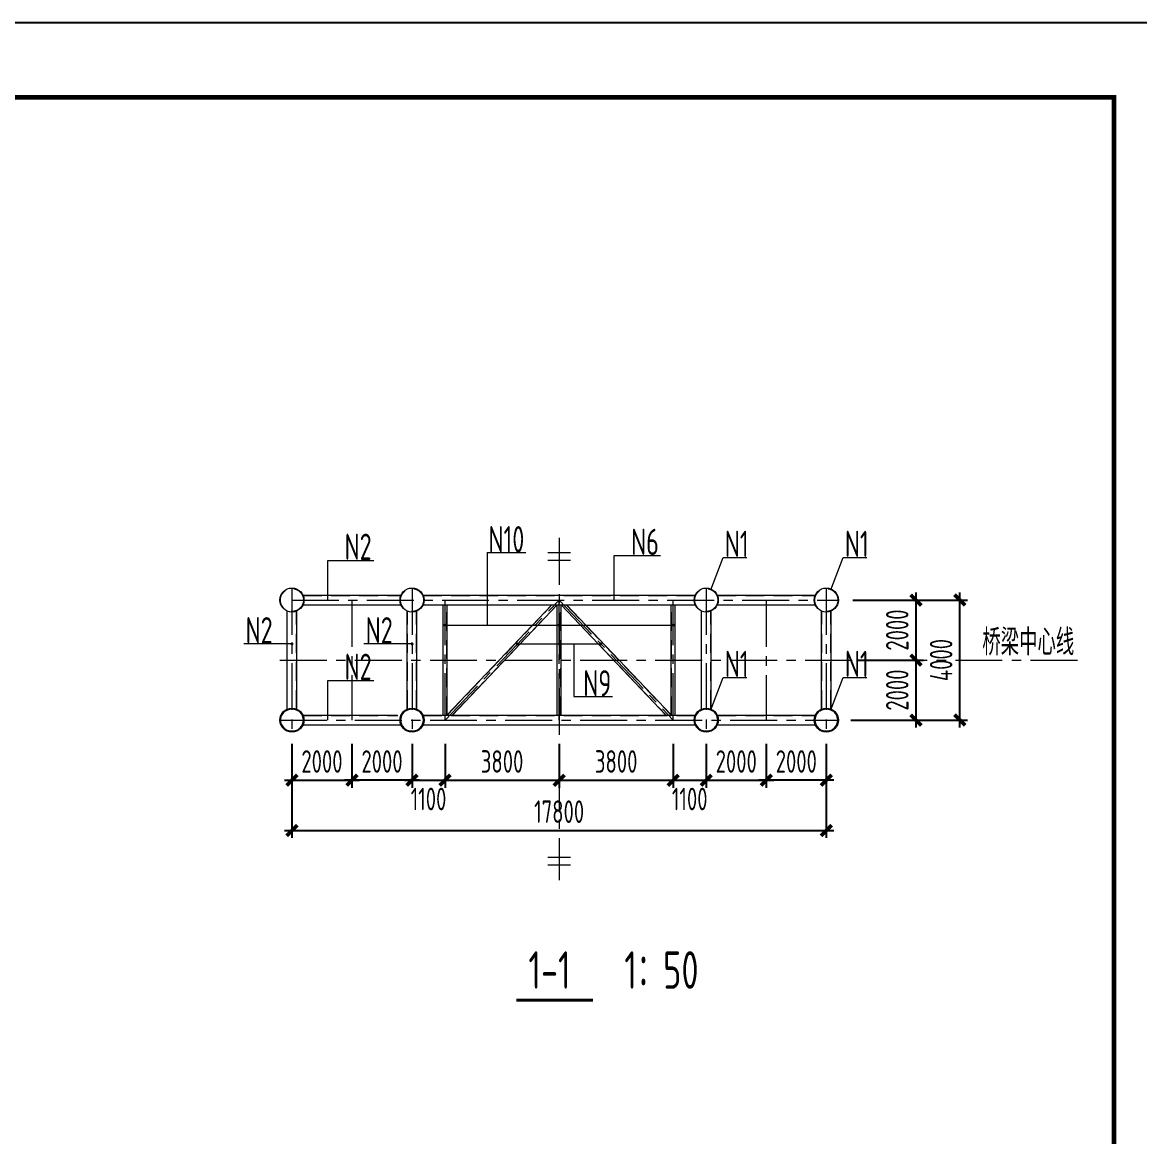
# Model space of a CAD drawing. Extents: x -2876908 to 633791, y -1383861 to 872234.
# Drawn here: x 82127 to 156560, y -153616 to -79366 of the extents above; entities that cross this region are included whole.
import ezdxf
from ezdxf.enums import TextEntityAlignment as Align

# ---------------------------------------------------------------- set-up
doc = ezdxf.new("R2010")
doc.units = 0
doc.header["$LTSCALE"] = 5
doc.header["$MEASUREMENT"] = 0
doc.linetypes.add('CENTER', pattern=[2, 1.25, -0.25, 0.25, -0.25])
doc.linetypes.add('DASHED', pattern=[0.75, 0.5, -0.25])
doc.layers.get('0').update_dxf_attribs({"linetype": 'CONTINUOUS', "lineweight": 25})
doc.layers.get('DEFPOINTS').update_dxf_attribs({"color": 35, "linetype": 'CONTINUOUS', "lineweight": 13})
for name, color, linetype, lineweight in [('1粗实线', 1, 'CONTINUOUS', 30), ('3中心线', 6, 'CENTER', 18), ('4虚线', 2, 'DASHED', 18), ('5标注', 3, 'CONTINUOUS', 15), ('6文本', 7, 'CONTINUOUS', 15), ('8轮廓线', 4, 'CONTINUOUS', 15), ('DIM', 3, 'CONTINUOUS', 0), ('HFZT', 5, 'CONTINUOUS', 15), ('REIND', 1, 'CONTINUOUS', 0), ('THIN', 7, 'CONTINUOUS', 0)]:
    doc.layers.add(name, color=color, linetype=linetype, lineweight=lineweight)
doc.layers.add('M_Dim', color=3, linetype='CONTINUOUS')
doc.layers.add('M_Prof', color=2, linetype='CONTINUOUS')
doc.styles.add('TSSD_Dimension', font='tssdeng.shx', dxfattribs={"width": 0.7, "bigfont": 'hztxt.shx'})
doc.styles.add('TSSD_NORM', font='tssdeng.shx', dxfattribs={"width": 0.7, "bigfont": 'hztxt.shx'})
doc.dimstyles.new('SJSYB-(50)$7', dxfattribs={"dimscale": 50, "dimtxt": 3.5, "dimasz": 1.5, "dimexe": 1, "dimexo": 1, "dimgap": 0.65, "dimtad": 1, "dimdec": 0, "dimzin": 0, "dimdsep": 46, "dimtxsty": 'TSSD_NORM', "dimblk": 'OBLIQUE', "dimcen": 0, "dimclrd": 256, "dimclre": 256, "dimclrt": 7, "dimadec": 0, "dimazin": 0, "dimtfac": 1, "dimtdec": 0, "dimtmove": 1, "dimatfit": 3, "dimldrblk": 'NONE', "dimfxl": 4, "dimfxlon": 1, "dimtolj": 1, "dimtzin": 0, "dimlwd": -1, "dimlwe": -1, "dimarcsym": 0})
doc.dimstyles.new('TSSD_100_100', dxfattribs={"dimtxt": 300, "dimasz": 100, "dimexe": 100, "dimexo": 250, "dimgap": 100, "dimtad": 1, "dimdec": 0, "dimzin": 0, "dimdsep": 46, "dimtxsty": 'TSSD_Dimension', "dimblk": 'ARCHTICK', "dimblk1": 'ARCHTICK', "dimblk2": 'ARCHTICK', "dimcen": 0, "dimdle": 100, "dimclrt": 7, "dimadec": 0, "dimazin": 0, "dimtfac": 1, "dimtdec": 0, "dimtix": 1, "dimtmove": 2, "dimatfit": 3, "dimfxl": 1, "dimtolj": 1, "dimtzin": 0, "dimarcsym": 0})

# ---------------------------------------------------------------- blocks, each defined once
blk = doc.blocks.new('施工设计图框')
at = {"color": 7, "linetype": 'Continuous'}
blk.add_lwpolyline([(-395.5, -13.5), (-395.5, 283.5), (24.5, 283.5), (24.5, -13.5), (-395.5, -13.5)], dxfattribs=at)
at = {"layer": '1粗实线', "color": 7, "linetype": 'Continuous', "const_width": 0.6}
blk.add_lwpolyline([(-370.5, -3.5), (-370.5, 273.5), (14.5, 273.5), (14.5, -3.5), (-370.5, -3.5)], dxfattribs=at)
at = {"layer": 'HFZT', "color": 2, "style": 'TSSD_NORM', "width": 0.7}
for tag, height, p in [('比例尺', 2.5, (7.25, 17.5)), ('图号', 2.5, (-20.49, 3.5)), ('日期', 2.5, (7.25, 3.5)), ('图名', 4, (-76.24, 0.75))]:
    blk.add_attdef(tag, text='', height=height, dxfattribs=at).set_placement(p, align=Align.MIDDLE)
blk = doc.blocks.new('_ArchTick')
at = {"color": 0, "linetype": 'ByBlock', "const_width": 0.5}
blk.add_lwpolyline([(-0.71, -0.71), (0.71, 0.71)], dxfattribs=at)
blk = doc.blocks.new('*D108')
at = {"layer": 'DEFPOINTS', "color": 0, "transparency": 16777216}
for p in [(100087, -126184), (104087, -126184), (104087, -129867)]:
    blk.add_point(p, dxfattribs=at)
at = {"layer": 'DIM', "color": 0, "lineweight": -2, "transparency": 16777216}
for p, q in [((100087, -127434), (100087, -130367)), ((104087, -127434), (104087, -130367)), ((99587, -129867), (104587, -129867))]:
    blk.add_line(p, q, dxfattribs=at)
at = {"layer": 'DIM', "color": 0, "lineweight": -2, "transparency": 16777216, "xscale": 500, "yscale": 500, "zscale": 500, "rotation": 180}
blk.add_blockref('_ArchTick', (100087, -129867), dxfattribs=at)
at = {"layer": 'DIM', "color": 0, "lineweight": -2, "transparency": 16777216, "xscale": 500, "yscale": 500, "zscale": 500}
blk.add_blockref('_ArchTick', (104087, -129867), dxfattribs=at)
at = {"layer": 'DIM', "color": 7, "transparency": 16777216, "insert": (102087, -128617), "char_height": 1500, "attachment_point": 5, "style": 'TSSD_Dimension'}
blk.add_mtext('\\A1;2000', dxfattribs=at)
blk = doc.blocks.new('*D111')
at = {"layer": 'DEFPOINTS', "color": 0, "transparency": 16777216}
for p in [(104087, -126184), (108087, -126184), (104087, -129867)]:
    blk.add_point(p, dxfattribs=at)
at = {"layer": 'DIM', "color": 0, "lineweight": -2, "transparency": 16777216}
for p, q in [((104087, -127434), (104087, -130367)), ((108087, -127434), (108087, -130367)), ((108587, -129867), (103587, -129867))]:
    blk.add_line(p, q, dxfattribs=at)
at = {"layer": 'DIM', "color": 0, "lineweight": -2, "transparency": 16777216, "xscale": 500, "yscale": 500, "zscale": 500, "rotation": 180}
blk.add_blockref('_ArchTick', (104087, -129867), dxfattribs=at)
at = {"layer": 'DIM', "color": 0, "lineweight": -2, "transparency": 16777216, "xscale": 500, "yscale": 500, "zscale": 500}
blk.add_blockref('_ArchTick', (108087, -129867), dxfattribs=at)
at = {"layer": 'DIM', "color": 7, "transparency": 16777216, "insert": (106087, -128617), "char_height": 1500, "attachment_point": 5, "style": 'TSSD_Dimension'}
blk.add_mtext('\\A1;2000', dxfattribs=at)
blk = doc.blocks.new('*D112')
at = {"layer": 'DEFPOINTS', "color": 0, "transparency": 16777216}
for p in [(127687, -126184), (131687, -126184), (131687, -129867)]:
    blk.add_point(p, dxfattribs=at)
at = {"layer": 'DIM', "color": 0, "lineweight": -2, "transparency": 16777216}
for p, q in [((127687, -127434), (127687, -130367)), ((131687, -127434), (131687, -130367)), ((127187, -129867), (132187, -129867))]:
    blk.add_line(p, q, dxfattribs=at)
at = {"layer": 'DIM', "color": 0, "lineweight": -2, "transparency": 16777216, "xscale": 500, "yscale": 500, "zscale": 500, "rotation": 180}
blk.add_blockref('_ArchTick', (127687, -129867), dxfattribs=at)
at = {"layer": 'DIM', "color": 0, "lineweight": -2, "transparency": 16777216, "xscale": 500, "yscale": 500, "zscale": 500}
blk.add_blockref('_ArchTick', (131687, -129867), dxfattribs=at)
at = {"layer": 'DIM', "color": 7, "transparency": 16777216, "insert": (129687, -128617), "char_height": 1500, "attachment_point": 5, "style": 'TSSD_Dimension'}
blk.add_mtext('\\A1;2000', dxfattribs=at)
blk = doc.blocks.new('*D113')
at = {"layer": 'DEFPOINTS', "color": 0, "transparency": 16777216}
for p in [(131687, -126184), (135687, -126184), (131687, -129867)]:
    blk.add_point(p, dxfattribs=at)
at = {"layer": 'DIM', "color": 0, "lineweight": -2, "transparency": 16777216}
for p, q in [((131687, -127434), (131687, -130367)), ((135687, -127434), (135687, -130367)), ((136187, -129867), (131187, -129867))]:
    blk.add_line(p, q, dxfattribs=at)
at = {"layer": 'DIM', "color": 0, "lineweight": -2, "transparency": 16777216, "xscale": 500, "yscale": 500, "zscale": 500, "rotation": 180}
blk.add_blockref('_ArchTick', (131687, -129867), dxfattribs=at)
at = {"layer": 'DIM', "color": 0, "lineweight": -2, "transparency": 16777216, "xscale": 500, "yscale": 500, "zscale": 500}
blk.add_blockref('_ArchTick', (135687, -129867), dxfattribs=at)
at = {"layer": 'DIM', "color": 7, "transparency": 16777216, "insert": (133687, -128617), "char_height": 1500, "attachment_point": 5, "style": 'TSSD_Dimension'}
blk.add_mtext('\\A1;2000', dxfattribs=at)
blk = doc.blocks.new('*D114')
at = {"layer": 'DEFPOINTS', "color": 0, "transparency": 16777216}
for p in [(108087, -126184), (110287, -126184), (110287, -129867)]:
    blk.add_point(p, dxfattribs=at)
at = {"layer": 'DIM', "color": 0, "lineweight": -2, "transparency": 16777216}
for p, q in [((108087, -127434), (108087, -130367)), ((110287, -127434), (110287, -130367)), ((107587, -129867), (110787, -129867))]:
    blk.add_line(p, q, dxfattribs=at)
at = {"layer": 'DIM', "color": 0, "lineweight": -2, "transparency": 16777216, "xscale": 500, "yscale": 500, "zscale": 500, "rotation": 180}
blk.add_blockref('_ArchTick', (108087, -129867), dxfattribs=at)
at = {"layer": 'DIM', "color": 0, "lineweight": -2, "transparency": 16777216, "xscale": 500, "yscale": 500, "zscale": 500}
blk.add_blockref('_ArchTick', (110287, -129867), dxfattribs=at)
at = {"layer": 'DIM', "color": 7, "transparency": 16777216, "insert": (109187, -131117), "char_height": 1500, "attachment_point": 5, "style": 'TSSD_Dimension'}
blk.add_mtext('\\A1;1100', dxfattribs=at)
blk = doc.blocks.new('*D115')
at = {"layer": 'DEFPOINTS', "color": 0, "transparency": 16777216}
for p in [(110287, -126184), (117887, -126184), (117887, -129867)]:
    blk.add_point(p, dxfattribs=at)
at = {"layer": 'DIM', "color": 0, "lineweight": -2, "transparency": 16777216}
for p, q in [((110287, -127434), (110287, -130367)), ((117887, -127434), (117887, -130367)), ((109787, -129867), (118387, -129867))]:
    blk.add_line(p, q, dxfattribs=at)
at = {"layer": 'DIM', "color": 0, "lineweight": -2, "transparency": 16777216, "xscale": 500, "yscale": 500, "zscale": 500, "rotation": 180}
blk.add_blockref('_ArchTick', (110287, -129867), dxfattribs=at)
at = {"layer": 'DIM', "color": 0, "lineweight": -2, "transparency": 16777216, "xscale": 500, "yscale": 500, "zscale": 500}
blk.add_blockref('_ArchTick', (117887, -129867), dxfattribs=at)
at = {"layer": 'DIM', "color": 7, "transparency": 16777216, "insert": (114087, -128617), "char_height": 1500, "attachment_point": 5, "style": 'TSSD_Dimension'}
blk.add_mtext('\\A1;3800', dxfattribs=at)
blk = doc.blocks.new('*D116')
at = {"layer": 'DEFPOINTS', "color": 0, "transparency": 16777216}
for p in [(117887, -126184), (125487, -126184), (125487, -129867)]:
    blk.add_point(p, dxfattribs=at)
at = {"layer": 'DIM', "color": 0, "lineweight": -2, "transparency": 16777216}
for p, q in [((117887, -127434), (117887, -130367)), ((125487, -127434), (125487, -130367)), ((117387, -129867), (125987, -129867))]:
    blk.add_line(p, q, dxfattribs=at)
at = {"layer": 'DIM', "color": 0, "lineweight": -2, "transparency": 16777216, "xscale": 500, "yscale": 500, "zscale": 500, "rotation": 180}
blk.add_blockref('_ArchTick', (117887, -129867), dxfattribs=at)
at = {"layer": 'DIM', "color": 0, "lineweight": -2, "transparency": 16777216, "xscale": 500, "yscale": 500, "zscale": 500}
blk.add_blockref('_ArchTick', (125487, -129867), dxfattribs=at)
at = {"layer": 'DIM', "color": 7, "transparency": 16777216, "insert": (121687, -128617), "char_height": 1500, "attachment_point": 5, "style": 'TSSD_Dimension'}
blk.add_mtext('\\A1;3800', dxfattribs=at)
blk = doc.blocks.new('*D117')
at = {"layer": 'DEFPOINTS', "color": 0, "transparency": 16777216}
for p in [(125487, -126184), (127687, -126184), (127687, -129867)]:
    blk.add_point(p, dxfattribs=at)
at = {"layer": 'DIM', "color": 0, "lineweight": -2, "transparency": 16777216}
for p, q in [((125487, -127434), (125487, -130367)), ((127687, -127434), (127687, -130367)), ((124987, -129867), (128187, -129867))]:
    blk.add_line(p, q, dxfattribs=at)
at = {"layer": 'DIM', "color": 0, "lineweight": -2, "transparency": 16777216, "xscale": 500, "yscale": 500, "zscale": 500, "rotation": 180}
blk.add_blockref('_ArchTick', (125487, -129867), dxfattribs=at)
at = {"layer": 'DIM', "color": 0, "lineweight": -2, "transparency": 16777216, "xscale": 500, "yscale": 500, "zscale": 500}
blk.add_blockref('_ArchTick', (127687, -129867), dxfattribs=at)
at = {"layer": 'DIM', "color": 7, "transparency": 16777216, "insert": (126587, -131117), "char_height": 1500, "attachment_point": 5, "style": 'TSSD_Dimension'}
blk.add_mtext('\\A1;1100', dxfattribs=at)
blk = doc.blocks.new('*D118')
at = {"layer": 'DEFPOINTS', "color": 0, "transparency": 16777216}
for p in [(100087, -127434), (135687, -127434), (135687, -133210)]:
    blk.add_point(p, dxfattribs=at)
at = {"layer": 'DIM', "color": 0, "lineweight": -2, "transparency": 16777216}
for p, q in [((100087, -128684), (100087, -133710)), ((135687, -128684), (135687, -133710)), ((99587, -133210), (136187, -133210))]:
    blk.add_line(p, q, dxfattribs=at)
at = {"layer": 'DIM', "color": 0, "lineweight": -2, "transparency": 16777216, "xscale": 500, "yscale": 500, "zscale": 500, "rotation": 180}
blk.add_blockref('_ArchTick', (100087, -133210), dxfattribs=at)
at = {"layer": 'DIM', "color": 0, "lineweight": -2, "transparency": 16777216, "xscale": 500, "yscale": 500, "zscale": 500}
blk.add_blockref('_ArchTick', (135687, -133210), dxfattribs=at)
at = {"layer": 'DIM', "color": 7, "transparency": 16777216, "insert": (117887, -131960), "char_height": 1500, "attachment_point": 5, "style": 'TSSD_Dimension'}
blk.add_mtext('\\A1;17800', dxfattribs=at)
blk = doc.blocks.new('*D119')
at = {"layer": 'DEFPOINTS', "color": 0, "transparency": 16777216}
for p in [(136487, -121859), (141662, -121859), (136063, -125859)]:
    blk.add_point(p, dxfattribs=at)
at = {"layer": 'DIM', "color": 0, "lineweight": -2, "transparency": 16777216}
for p, q in [((137737, -121859), (142162, -121859)), ((141662, -126359), (141662, -121359)), ((137313, -125859), (142162, -125859))]:
    blk.add_line(p, q, dxfattribs=at)
at = {"layer": 'DIM', "color": 0, "lineweight": -2, "transparency": 16777216, "xscale": 500, "yscale": 500, "zscale": 500}
for p, rotation in [((141662, -121859), 90), ((141662, -125859), 270)]:
    blk.add_blockref('_ArchTick', p, dxfattribs=dict(at, rotation=rotation))
at = {"layer": 'DIM', "color": 7, "transparency": 16777216, "insert": (140412, -123859), "char_height": 1500, "attachment_point": 5, "rotation": 90, "style": 'TSSD_Dimension'}
blk.add_mtext('\\A1;2000', dxfattribs=at)
blk = doc.blocks.new('*D120')
at = {"layer": 'DEFPOINTS', "color": 0, "transparency": 16777216}
for p in [(136205, -117859), (141662, -117859), (136487, -121859)]:
    blk.add_point(p, dxfattribs=at)
at = {"layer": 'DIM', "color": 0, "lineweight": -2, "transparency": 16777216}
for p, q in [((141662, -122359), (141662, -117359)), ((137455, -117859), (142162, -117859)), ((137737, -121859), (142162, -121859))]:
    blk.add_line(p, q, dxfattribs=at)
at = {"layer": 'DIM', "color": 0, "lineweight": -2, "transparency": 16777216, "xscale": 500, "yscale": 500, "zscale": 500}
for p, rotation in [((141662, -117859), 90), ((141662, -121859), 270)]:
    blk.add_blockref('_ArchTick', p, dxfattribs=dict(at, rotation=rotation))
at = {"layer": 'DIM', "color": 7, "transparency": 16777216, "insert": (140412, -119859), "char_height": 1500, "attachment_point": 5, "rotation": 90, "style": 'TSSD_Dimension'}
blk.add_mtext('\\A1;2000', dxfattribs=at)
blk = doc.blocks.new('_None')
blk = doc.blocks.new('_Oblique')
at = {"color": 0, "linetype": 'ByBlock', "lineweight": -2}
blk.add_line((-0.5, -0.5), (0.5, 0.5), dxfattribs=at)
blk = doc.blocks.new('*D121')
at = {"layer": 'DEFPOINTS', "color": 0, "transparency": 16777216}
for p in [(137455, -117859), (144584, -117859), (137313, -125859)]:
    blk.add_point(p, dxfattribs=at)
at = {"layer": 'DIM', "color": 0, "lineweight": -2, "transparency": 16777216}
for p, q in [((144584, -126359), (144584, -117359)), ((138705, -117859), (145084, -117859)), ((138563, -125859), (145084, -125859))]:
    blk.add_line(p, q, dxfattribs=at)
at = {"layer": 'DIM', "color": 0, "lineweight": -2, "transparency": 16777216, "xscale": 500, "yscale": 500, "zscale": 500}
for p, rotation in [((144584, -117859), 90), ((144584, -125859), 270)]:
    blk.add_blockref('_ArchTick', p, dxfattribs=dict(at, rotation=rotation))
at = {"layer": 'DIM', "color": 7, "transparency": 16777216, "insert": (143334, -121859), "char_height": 1500, "attachment_point": 5, "rotation": 90, "style": 'TSSD_Dimension'}
blk.add_mtext('\\A1;4000', dxfattribs=at)

msp = doc.modelspace()

# ---------------------------------------------------------------- linework, layer by layer
at = {"layer": '3中心线', "ltscale": 500}
for p, q in [((117886.915, -113722.114), (117886.915, -136516.173)), ((100086.921, -117059.353), (100086.921, -126659.353)), ((108086.921, -117059.353), (108086.921, -126659.353)), ((127686.909, -117059.353), (127686.909, -126659.353)), ((135686.909, -117059.353), (135686.909, -126659.353)), ((100086.921, -117859.353), (136486.909, -117859.353)), ((104086.921, -117859.353), (104086.921, -125859.353)), ((110286.921, -125859.353), (110286.921, -117859.353)), ((110286.921, -125859.353), (117886.915, -117859.353)), ((117886.915, -125859.353), (117886.915, -117859.353)), ((117886.915, -117859.353), (125486.909, -125859.353)), ((125486.909, -125859.353), (125486.909, -117859.353)), ((131686.909, -117859.353), (131686.909, -125859.353)), ((99286.921, -121859.353), (152621.97, -121859.353)), ((99286.921, -125859.353), (136486.909, -125859.353))]:
    msp.add_line(p, q, dxfattribs=at)
at = {"layer": '4虚线', "ltscale": 500}
for p, q in [((100824.837, -117550.353), (107349.006, -117550.353)), ((108824.837, -117550.353), (126948.993, -117550.353)), ((128424.824, -117550.353), (134948.993, -117550.353)), ((100824.837, -118168.353), (107349.006, -118168.353)), ((108824.837, -118168.353), (126948.993, -118168.353)), ((110165.921, -125534.353), (110165.921, -118184.353)), ((110407.921, -125534.353), (110407.921, -118184.353)), ((110428.774, -125534.353), (117411.269, -118184.353)), ((110762.568, -125534.353), (117745.062, -118184.353)), ((117765.915, -125534.353), (117765.915, -118184.353)), ((118007.915, -125534.353), (118007.915, -118184.353)), ((118028.768, -118184.353), (125011.262, -125534.353)), ((118362.561, -118184.353), (125345.056, -125534.353)), ((125365.909, -125534.353), (125365.909, -118184.353)), ((125607.909, -125534.353), (125607.909, -118184.353)), ((128424.824, -118168.353), (134948.993, -118168.353)), ((99777.921, -125121.438), (99777.921, -118597.268)), ((100395.921, -125121.438), (100395.921, -118597.268)), ((107777.921, -125121.438), (107777.921, -118597.268)), ((108395.921, -125121.438), (108395.921, -118597.268)), ((127377.909, -125121.438), (127377.909, -118597.268)), ((127995.909, -125121.438), (127995.909, -118597.268)), ((135377.909, -125121.438), (135377.909, -118597.268)), ((135995.909, -125121.438), (135995.909, -118597.268)), ((100824.837, -125550.353), (107133.255, -125550.353)), ((108824.837, -125550.353), (126948.993, -125550.353)), ((128424.824, -125550.353), (134948.993, -125550.353)), ((100824.837, -126168.353), (107349.006, -126168.353)), ((108824.837, -126168.353), (126948.993, -126168.353)), ((128424.824, -126168.353), (134948.993, -126168.353))]:
    msp.add_line(p, q, dxfattribs=at)
for centre in [(100086.921, -117859.353), (108086.921, -117859.353), (127686.909, -117859.353), (135686.909, -117859.353)]:
    msp.add_circle(centre, 768, dxfattribs=at)
at = {"layer": '5标注'}
for p, q in [((113095.293, -114684.211), (113095.293, -119529.304)), ((113095.293, -114684.211), (115676.502, -114684.211)), ((110286.921, -119529.304), (125486.909, -119529.304)), ((100086.921, -120780.425), (96875.975, -120780.425)), ((108086.921, -120780.425), (104875.975, -120780.425)), ((115107.561, -120784.991), (120666.269, -120784.991)), ((118864.298, -120784.991), (118864.298, -124283.272)), ((118864.298, -124283.272), (121445.507, -124283.272))]:
    msp.add_line(p, q, dxfattribs=at)
for points in [[(102471.945, -117859.353), (102471.945, -115217.878), (105550.108, -115217.878)], [(121559.184, -117859.353), (121559.184, -114892.878), (124637.347, -114892.878)], [(102471.945, -125859.353), (102471.945, -123217.878), (105550.108, -123217.878)]]:
    msp.add_lwpolyline(points, dxfattribs=at)
at = {"layer": '8轮廓线'}
for p, q in [((100817.931, -117534.353), (107355.912, -117534.353)), ((108817.931, -117534.353), (126955.899, -117534.353)), ((128417.918, -117534.353), (134955.899, -117534.353)), ((100817.931, -118184.353), (107355.912, -118184.353)), ((108817.931, -118184.353), (126955.899, -118184.353)), ((110153.921, -125534.353), (110153.921, -118184.353)), ((110412.223, -125534.353), (117394.717, -118184.353)), ((110419.921, -125534.353), (110419.921, -118184.353)), ((110779.119, -125534.353), (117761.614, -118184.353)), ((117753.915, -125534.353), (117753.915, -118184.353)), ((118012.216, -118184.353), (124994.711, -125534.353)), ((118019.915, -125534.353), (118019.915, -118184.353)), ((118379.113, -118184.353), (125361.607, -125534.353)), ((125353.909, -125534.353), (125353.909, -118184.353)), ((125619.909, -125534.353), (125619.909, -118184.353)), ((128417.918, -118184.353), (134955.899, -118184.353)), ((99761.921, -125128.343), (99761.921, -118590.363)), ((100411.921, -125128.343), (100411.921, -118590.363)), ((107761.921, -125128.343), (107761.921, -118590.363)), ((108411.921, -125128.343), (108411.921, -118590.363)), ((127361.909, -125128.343), (127361.909, -118590.363)), ((128011.909, -125128.343), (128011.909, -118590.363)), ((135361.909, -125128.343), (135361.909, -118590.363)), ((136011.909, -125128.343), (136011.909, -118590.363)), ((100817.931, -125534.353), (107111.921, -125534.353)), ((108817.931, -125534.353), (126955.899, -125534.353)), ((128417.918, -125534.353), (134955.899, -125534.353)), ((100817.931, -126184.353), (107355.912, -126184.353)), ((108817.931, -126184.353), (126955.899, -126184.353)), ((128417.918, -126184.353), (134955.899, -126184.353))]:
    msp.add_line(p, q, dxfattribs=at)
for centre in [(100086.921, -117859.353), (108086.921, -117859.353), (127686.909, -117859.353), (135686.909, -117859.353), (100086.921, -125859.353), (108086.921, -125859.353), (127686.909, -125859.353), (135686.909, -125859.353)]:
    msp.add_circle(centre, 800, dxfattribs=at)
at = {"layer": 'M_Dim'}
msp.add_lwpolyline([(115044.671, -144516.484, 200, 200, 0), (120148.37, -144516.484, 200, 200, 0)], format="xyseb", dxfattribs=at)
at = {"layer": 'M_Prof'}
for centre in [(100086.921, -125859.353), (108086.921, -125859.353), (127686.909, -125859.353), (135686.909, -125859.353)]:
    msp.add_circle(centre, 768, dxfattribs=at)
at = {"layer": 'REIND', "const_width": 100}
for points in [[(110236.921, -119529.304, 1), (110336.921, -119529.304, 1)], [(117836.915, -119529.304, 1), (117936.915, -119529.304, 1)], [(125436.909, -119529.304, 1), (125536.909, -119529.304, 1)], [(100036.921, -120780.425, 1), (100136.921, -120780.425, 1)], [(108036.921, -120780.425, 1), (108136.921, -120780.425, 1)], [(115057.561, -120784.991, 1), (115157.561, -120784.991, 1)], [(120616.269, -120784.991, 1), (120716.269, -120784.991, 1)]]:
    msp.add_lwpolyline(points, format="xyb", close=True, dxfattribs=at)
at = {"layer": 'THIN'}
for p, q in [((118636.915, -114722.114), (117136.915, -114722.114)), ((118636.915, -115222.114), (117136.915, -115222.114)), ((118636.915, -135016.173), (117136.915, -135016.173)), ((118636.915, -135516.173), (117136.915, -135516.173))]:
    msp.add_line(p, q, dxfattribs=at)

# ---------------------------------------------------------------- block references
at = {"xscale": 500, "yscale": 500, "zscale": 500}
msp.add_blockref('施工设计图框', (147602.091, -221115.649), dxfattribs=at)

# ---------------------------------------------------------------- texts
at = {"layer": '5标注', "color": 7, "char_height": 1750, "attachment_point": 7, "style": 'TSSD_NORM'}
for s, insert in [('N10', (113177.796, -114684.211)), ('N6', (122680.84, -114860.378)), ('N2', (103593.602, -115185.378)), ('N1', (128920.674, -114993.503)), ('N1', (136920.674, -114993.503)), ('N2', (96998.6, -120747.925)), ('N2', (104998.6, -120747.925)), ('桥梁中心线', (146077.559, -121551.85)), ('N1', (128920.674, -122993.503)), ('N1', (136920.674, -122993.503)), ('N2', (103593.602, -123185.378)), ('N9', (119493.828, -124283.272))]:
    msp.add_mtext(s, dxfattribs=dict(at, insert=insert))
at = {"layer": '6文本', "style": 'TSSD_NORM', "width": 0.7}
for s, p in [('1-1', (117247.325, -142513.279)), ('1：50', (124704.242, -142513.279))]:
    msp.add_text(s, height=2500, dxfattribs=at).set_placement(p, align=Align.MIDDLE)

# ---------------------------------------------------------------- dimensions: what is measured, and where the dimension line sits
at = {"layer": 'DIM'}
for base, p1, p2, angle, picture, middle in [((141661.606, -117859.353), (136486.909, -121859.353), (136205.455, -117859.353), 90, '*D120', (140411.606, -119859.353)), ((144583.904, -117859.353), (137312.565, -125859.353), (137455.455, -117859.353), 90, '*D121', (143333.904, -121859.353)), ((141661.606, -121859.353), (136062.565, -125859.353), (136486.909, -121859.353), 90, '*D119', (140411.606, -123859.353)), ((104086.921, -129866.868), (108086.921, -126184.353), (104086.921, -126184.353), 180, '*D111', (106086.921, -128616.868)), ((131686.909, -129866.868), (135686.909, -126184.353), (131686.909, -126184.353), 180, '*D113', (133686.909, -128616.868))]:
    dim = msp.add_linear_dim(base=base, p1=p1, p2=p2, angle=angle, dimstyle='TSSD_100_100', override={"dimtxt": 1500, "dimasz": 500, "dimexe": 500, "dimexo": 1250, "dimgap": 500, "dimlfac": 0.5, "dimdle": 500}, dxfattribs=at)
    dim.commit()
    dim.dimension.update_dxf_attribs({"geometry": picture, "text_midpoint": middle})
for base, p1, p2, picture, middle in [((104086.921, -129866.868), (100086.921, -126184.353), (104086.921, -126184.353), '*D108', (102086.921, -128616.868)), ((117886.915, -129866.868), (110286.921, -126184.353), (117886.915, -126184.353), '*D115', (114086.918, -128616.868)), ((125486.909, -129866.868), (117886.915, -126184.353), (125486.909, -126184.353), '*D116', (121686.912, -128616.868)), ((131686.909, -129866.868), (127686.909, -126184.353), (131686.909, -126184.353), '*D112', (129686.909, -128616.868)), ((135686.909, -133209.573), (100086.921, -127434.353), (135686.909, -127434.353), '*D118', (117886.915, -131959.573))]:
    dim = msp.add_linear_dim(base=base, p1=p1, p2=p2, dimstyle='TSSD_100_100', override={"dimtxt": 1500, "dimasz": 500, "dimexe": 500, "dimexo": 1250, "dimgap": 500, "dimlfac": 0.5, "dimdle": 500}, dxfattribs=at)
    dim.commit()
    dim.dimension.update_dxf_attribs({"geometry": picture, "text_midpoint": middle})
for base, p1, p2, picture, middle in [((110286.921, -129866.868), (108086.921, -126184.353), (110286.921, -126184.353), '*D114', (109186.921, -131116.868)), ((127686.909, -129866.868), (125486.909, -126184.353), (127686.909, -126184.353), '*D117', (126586.909, -131116.868))]:
    dim = msp.add_linear_dim(base=base, p1=p1, p2=p2, dimstyle='TSSD_100_100', override={"dimtxt": 1500, "dimasz": 500, "dimexe": 500, "dimexo": 1250, "dimgap": 500, "dimlfac": 0.5, "dimdle": 500}, dxfattribs=at)
    dim.commit()
    dim.dimension.update_dxf_attribs({"geometry": picture, "text_midpoint": middle, "dimtype": 160})

# ---------------------------------------------------------------- leaders
at = {"layer": '5标注', "annotation_type": 0, "has_hookline": 1, "hookline_direction": 0, "text_width": 1460.577}
for points in [[(127990.079, -117171.464), (128813.174, -115026.003), (128888.174, -115026.003)], [(135990.079, -117171.464), (136813.174, -115026.003), (136888.174, -115026.003)], [(127990.079, -125171.464), (128813.174, -123026.003), (128888.174, -123026.003)], [(135990.079, -125171.464), (136813.174, -123026.003), (136888.174, -123026.003)]]:
    msp.add_leader(points, dimstyle='SJSYB-(50)$7', override={"dimgap": 0.65, "dimtad": 1}, dxfattribs=at)

doc.saveas('drawing.dxf')
